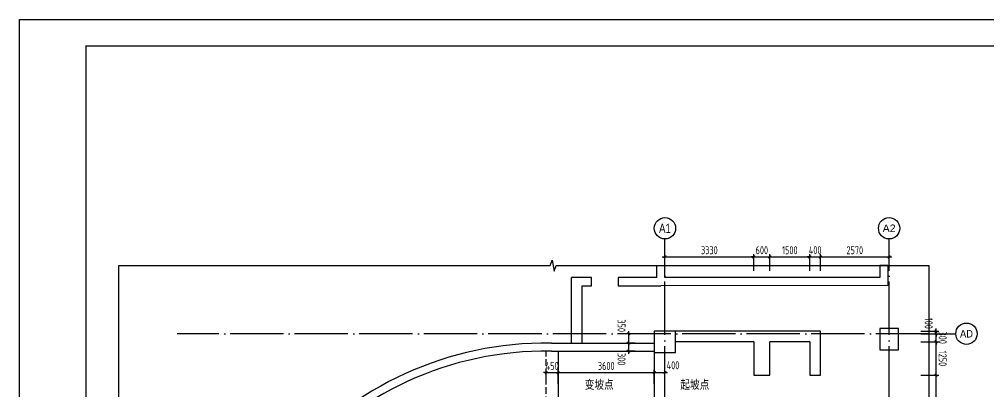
# Model space of a CAD drawing. Extents: x -351812 to 1760238, y -3195696 to 63241.
# Drawn here: x 404799 to 441122, y -1601051 to -1587112 of the extents above; entities that cross this region are included whole.
import ezdxf
from ezdxf.enums import TextEntityAlignment as Align

# ---------------------------------------------------------------- set-up
doc = ezdxf.new("R2010")
doc.units = 0
doc.header["$LTSCALE"] = 1000
doc.header["$MEASUREMENT"] = 0
doc.linetypes.add('DASH', pattern=[0.35, 0.25, -0.1])
doc.linetypes.add('DOTE', pattern=[2.42, 2, -0.2, 0.02, -0.2])
for name, color, linetype in [('01-标注_尺寸', 124, 'Continuous'), ('01-标注_符号', 200, 'Continuous'), ('01-标注_轴线坐标', 132, 'Continuous'), ('02-TEXT_标注', 130, 'Continuous'), ('02-TEXT_轴号', 7, 'Continuous'), ('104-13 B2核心筒$0$A_STR-砼墙', 51, 'Continuous'), ('104-6 B2核心筒$0$A_STR-砼柱', 51, 'Continuous'), ('A-E_楼梯', 171, 'Continuous'), ('A_AXIS-轴线', 1, 'DOTE'), ('A_STR-砼墙', 51, 'Continuous'), ('AXIS_TEXT', 7, 'Continuous'), ('BORDER', 7, 'Continuous')]:
    doc.layers.add(name, color=color, linetype=linetype)
doc.styles.add('_TCH_AXIS', font='')
doc.styles.add('_TCH_DIM', font='ROS1', dxfattribs={"width": 0.8, "bigfont": 'JD'})
doc.styles.add('COMPLEX', font='COMPLEX')
doc.styles.add('TSSD_Dimension', font='tssdeng.shx', dxfattribs={"width": 0.7, "bigfont": 'hztxt.shx'})
doc.styles.get('_TCH_AXIS').set_extended_font_data('FZXiHei I-Z08S')
doc.dimstyles.new('TSSD_100_100', dxfattribs={"dimtxt": 300, "dimasz": 100, "dimexe": 100, "dimexo": 250, "dimgap": 100, "dimtad": 1, "dimdec": 0, "dimzin": 0, "dimdsep": 46, "dimtxsty": 'TSSD_Dimension', "dimblk": 'ARCHTICK', "dimblk1": 'ARCHTICK', "dimblk2": 'ARCHTICK', "dimcen": 0, "dimdle": 100, "dimclrt": 7, "dimadec": 0, "dimazin": 0, "dimtfac": 1, "dimtdec": 0, "dimtix": 1, "dimtmove": 2, "dimatfit": 3, "dimfxl": 1, "dimtolj": 1, "dimtzin": 0, "dimarcsym": 0})

# ---------------------------------------------------------------- blocks, each defined once
blk = doc.blocks.new('_ArchTick')
at = {"color": 0, "linetype": 'ByBlock', "const_width": 0.4}
blk.add_lwpolyline([(-0.5, -0.5), (0.5, 0.5)], dxfattribs=at)
blk = doc.blocks.new('*D377')
at = {"layer": '01-标注_尺寸', "color": 0, "lineweight": -2, "transparency": 16777216}
for p, q in [((427881, -1599234), (427540, -1599234)), ((427640, -1599634), (427640, -1599134)), ((427881, -1599534), (427540, -1599534))]:
    blk.add_line(p, q, dxfattribs=at)
at = {"layer": 'Defpoints', "color": 0, "transparency": 16777216}
for p in [(427640, -1599234), (428131, -1599234), (428131, -1599534)]:
    blk.add_point(p, dxfattribs=at)
at = {"layer": '01-标注_尺寸', "color": 0, "lineweight": -2, "transparency": 16777216, "xscale": 100, "yscale": 100, "zscale": 100}
for p, rotation in [((427640, -1599234), 90.00065823142234), ((427640, -1599534), 270.0006582314223)]:
    blk.add_blockref('_ArchTick', p, dxfattribs=dict(at, rotation=rotation))
at = {"layer": '01-标注_尺寸', "color": 7, "transparency": 16777216, "insert": (427365, -1599836), "char_height": 300, "attachment_point": 5, "rotation": 270.0007, "style": 'TSSD_Dimension'}
blk.add_mtext('\\A1;300', dxfattribs=at)
blk = doc.blocks.new('*D378')
at = {"layer": '01-标注_尺寸', "color": 0, "lineweight": -2, "transparency": 16777216}
for p, q in [((427881, -1598884), (427540, -1598884)), ((427640, -1599334), (427640, -1598784)), ((427881, -1599234), (427540, -1599234))]:
    blk.add_line(p, q, dxfattribs=at)
at = {"layer": 'Defpoints', "color": 0, "transparency": 16777216}
for p in [(427640, -1598884), (428131, -1598884), (428131, -1599234)]:
    blk.add_point(p, dxfattribs=at)
at = {"layer": '01-标注_尺寸', "color": 0, "lineweight": -2, "transparency": 16777216, "xscale": 100, "yscale": 100, "zscale": 100}
for p, rotation in [((427640, -1598884), 90.0006582314225), ((427640, -1599234), 270.0006582314225)]:
    blk.add_blockref('_ArchTick', p, dxfattribs=dict(at, rotation=rotation))
at = {"layer": '01-标注_尺寸', "color": 7, "transparency": 16777216, "insert": (427365, -1598583), "char_height": 300, "attachment_point": 5, "rotation": 270.0007, "style": 'TSSD_Dimension'}
blk.add_mtext('\\A1;350', dxfattribs=at)
blk = doc.blocks.new('*D392')
at = {"layer": '01-标注_尺寸', "color": 0, "lineweight": -2, "transparency": 16777216}
for p, q in [((439151, -1605534), (439151, -1600334)), ((438585, -1600434), (439251, -1600434)), ((438585, -1605434), (439251, -1605434))]:
    blk.add_line(p, q, dxfattribs=at)
at = {"layer": 'Defpoints', "color": 0, "transparency": 16777216}
for p in [(438335, -1600434), (439151, -1600434), (438335, -1605434)]:
    blk.add_point(p, dxfattribs=at)
at = {"layer": '01-标注_尺寸', "color": 0, "lineweight": -2, "transparency": 16777216, "xscale": 100, "yscale": 100, "zscale": 100}
for p, rotation in [((439151, -1600434), 90.00068735806148), ((439151, -1605434), 270.0006873580615)]:
    blk.add_blockref('_ArchTick', p, dxfattribs=dict(at, rotation=rotation))
at = {"layer": '01-标注_尺寸', "color": 7, "transparency": 16777216, "insert": (439401, -1602934), "char_height": 300, "attachment_point": 5, "rotation": 270.0007, "style": 'TSSD_Dimension'}
blk.add_mtext('\\A1;5000', dxfattribs=at)
blk = doc.blocks.new('*D393')
at = {"layer": '01-标注_尺寸', "color": 0, "lineweight": -2, "transparency": 16777216}
for p, q in [((438585, -1599184), (439251, -1599184)), ((439151, -1600534), (439151, -1599084)), ((438585, -1600434), (439251, -1600434))]:
    blk.add_line(p, q, dxfattribs=at)
at = {"layer": 'Defpoints', "color": 0, "transparency": 16777216}
for p in [(438335, -1599184), (439151, -1599184), (438335, -1600434)]:
    blk.add_point(p, dxfattribs=at)
at = {"layer": '01-标注_尺寸', "color": 0, "lineweight": -2, "transparency": 16777216, "xscale": 100, "yscale": 100, "zscale": 100}
for p, rotation in [((439151, -1599184), 90.00068735806006), ((439151, -1600434), 270.0006873580601)]:
    blk.add_blockref('_ArchTick', p, dxfattribs=dict(at, rotation=rotation))
at = {"layer": '01-标注_尺寸', "color": 7, "transparency": 16777216, "insert": (439401, -1599809), "char_height": 300, "attachment_point": 5, "rotation": 270.0007, "style": 'TSSD_Dimension'}
blk.add_mtext('\\A1;1250', dxfattribs=at)
blk = doc.blocks.new('*D394')
at = {"layer": '01-标注_尺寸', "color": 0, "lineweight": -2, "transparency": 16777216}
for p, q in [((438585, -1598884), (439251, -1598884)), ((439151, -1598884), (439151, -1598784)), ((439151, -1599184), (439151, -1598884)), ((438585, -1599184), (439251, -1599184)), ((439151, -1599184), (439151, -1599284))]:
    blk.add_line(p, q, dxfattribs=at)
at = {"layer": 'Defpoints', "color": 0, "transparency": 16777216}
for p in [(438335, -1598884), (439151, -1598884), (438335, -1599184)]:
    blk.add_point(p, dxfattribs=at)
at = {"layer": '01-标注_尺寸', "color": 0, "lineweight": -2, "transparency": 16777216, "xscale": 100, "yscale": 100, "zscale": 100}
for p, rotation in [((439151, -1598884), 270.0006873580661), ((439151, -1599184), 90.00068735806609)]:
    blk.add_blockref('_ArchTick', p, dxfattribs=dict(at, rotation=rotation))
at = {"layer": '01-标注_尺寸', "color": 7, "transparency": 16777216, "insert": (439401, -1599034), "char_height": 300, "attachment_point": 5, "rotation": 270.0007, "style": 'TSSD_Dimension'}
blk.add_mtext('\\A1;300', dxfattribs=at)
blk = doc.blocks.new('*D395')
at = {"layer": '01-标注_尺寸', "color": 0, "lineweight": -2, "transparency": 16777216}
for p, q in [((438585, -1598784), (439251, -1598784)), ((438585, -1598884), (439251, -1598884)), ((439151, -1598784), (439151, -1598684)), ((439151, -1598884), (439151, -1598784)), ((439151, -1598884), (439151, -1598984))]:
    blk.add_line(p, q, dxfattribs=at)
at = {"layer": 'Defpoints', "color": 0, "transparency": 16777216}
for p in [(438335, -1598784), (438335, -1598884), (439151, -1598784)]:
    blk.add_point(p, dxfattribs=at)
at = {"layer": '01-标注_尺寸', "color": 0, "lineweight": -2, "transparency": 16777216, "xscale": 100, "yscale": 100, "zscale": 100}
for p, rotation in [((439151, -1598784), 270.0006873580544), ((439151, -1598884), 90.0006873580544)]:
    blk.add_blockref('_ArchTick', p, dxfattribs=dict(at, rotation=rotation))
at = {"layer": '01-标注_尺寸', "color": 7, "transparency": 16777216, "insert": (438876, -1598494), "char_height": 300, "attachment_point": 5, "rotation": 270.0007, "style": 'TSSD_Dimension'}
blk.add_mtext('\\A1;100', dxfattribs=at)
blk = doc.blocks.new('*D396')
at = {"layer": '01-标注_尺寸', "color": 0, "lineweight": -2, "transparency": 16777216}
for p, q in [((428892, -1596006), (432423, -1596006)), ((428992, -1596530), (428992, -1595906)), ((432323, -1596530), (432323, -1595906))]:
    blk.add_line(p, q, dxfattribs=at)
at = {"layer": 'Defpoints', "color": 0, "transparency": 16777216}
for p in [(432323, -1596006), (428992, -1596780), (432323, -1596780)]:
    blk.add_point(p, dxfattribs=at)
at = {"layer": '01-标注_尺寸', "color": 0, "lineweight": -2, "transparency": 16777216, "xscale": 100, "yscale": 100, "zscale": 100}
for p, rotation in [((428992, -1596006), 180.0006734756795), ((432323, -1596006), 0.0006734756795492058)]:
    blk.add_blockref('_ArchTick', p, dxfattribs=dict(at, rotation=rotation))
at = {"layer": '01-标注_尺寸', "color": 7, "transparency": 16777216, "insert": (430657, -1595756), "char_height": 300, "attachment_point": 5, "rotation": 0.0007, "style": 'TSSD_Dimension'}
blk.add_mtext('\\A1;3330', dxfattribs=at)
blk = doc.blocks.new('*D397')
at = {"layer": '01-标注_尺寸', "color": 0, "lineweight": -2, "transparency": 16777216}
for p, q in [((432323, -1596006), (432223, -1596006)), ((432323, -1596530), (432323, -1595906)), ((432323, -1596006), (432923, -1596006)), ((432923, -1596530), (432923, -1595906)), ((432923, -1596006), (433023, -1596006))]:
    blk.add_line(p, q, dxfattribs=at)
at = {"layer": 'Defpoints', "color": 0, "transparency": 16777216}
for p in [(432923, -1596006), (432323, -1596780), (432923, -1596780)]:
    blk.add_point(p, dxfattribs=at)
at = {"layer": '01-标注_尺寸', "color": 0, "lineweight": -2, "transparency": 16777216, "xscale": 100, "yscale": 100, "zscale": 100}
for p, rotation in [((432323, -1596006), 0.0006734756841808576), ((432923, -1596006), 180.0006734756842)]:
    blk.add_blockref('_ArchTick', p, dxfattribs=dict(at, rotation=rotation))
at = {"layer": '01-标注_尺寸', "color": 7, "transparency": 16777216, "insert": (432623, -1595756), "char_height": 300, "attachment_point": 5, "rotation": 0.0007, "style": 'TSSD_Dimension'}
blk.add_mtext('\\A1;600', dxfattribs=at)
blk = doc.blocks.new('*D398')
at = {"layer": '01-标注_尺寸', "color": 0, "lineweight": -2, "transparency": 16777216}
for p, q in [((432823, -1596006), (434522, -1596006)), ((432923, -1596530), (432923, -1595906)), ((434422, -1596530), (434422, -1595906))]:
    blk.add_line(p, q, dxfattribs=at)
at = {"layer": 'Defpoints', "color": 0, "transparency": 16777216}
for p in [(434422, -1596006), (432923, -1596780), (434422, -1596780)]:
    blk.add_point(p, dxfattribs=at)
at = {"layer": '01-标注_尺寸', "color": 0, "lineweight": -2, "transparency": 16777216, "xscale": 100, "yscale": 100, "zscale": 100}
for p, rotation in [((432923, -1596006), 180.0006734756762), ((434422, -1596006), 0.0006734756761650957)]:
    blk.add_blockref('_ArchTick', p, dxfattribs=dict(at, rotation=rotation))
at = {"layer": '01-标注_尺寸', "color": 7, "transparency": 16777216, "insert": (433672, -1595756), "char_height": 300, "attachment_point": 5, "rotation": 0.0007, "style": 'TSSD_Dimension'}
blk.add_mtext('\\A1;1500', dxfattribs=at)
blk = doc.blocks.new('*D399')
at = {"layer": '01-标注_尺寸', "color": 0, "lineweight": -2, "transparency": 16777216}
for p, q in [((434422, -1596006), (434322, -1596006)), ((434422, -1596530), (434422, -1595906)), ((434422, -1596006), (434822, -1596006)), ((434822, -1596530), (434822, -1595906)), ((434822, -1596006), (434922, -1596006))]:
    blk.add_line(p, q, dxfattribs=at)
at = {"layer": 'Defpoints', "color": 0, "transparency": 16777216}
for p in [(434822, -1596006), (434422, -1596780), (434822, -1596780)]:
    blk.add_point(p, dxfattribs=at)
at = {"layer": '01-标注_尺寸', "color": 0, "lineweight": -2, "transparency": 16777216, "xscale": 100, "yscale": 100, "zscale": 100}
for p, rotation in [((434422, -1596006), 0.0006734756953719057), ((434822, -1596006), 180.0006734756954)]:
    blk.add_blockref('_ArchTick', p, dxfattribs=dict(at, rotation=rotation))
at = {"layer": '01-标注_尺寸', "color": 7, "transparency": 16777216, "insert": (434622, -1595756), "char_height": 300, "attachment_point": 5, "rotation": 0.0007, "style": 'TSSD_Dimension'}
blk.add_mtext('\\A1;400', dxfattribs=at)
blk = doc.blocks.new('*D400')
at = {"layer": '01-标注_尺寸', "color": 0, "lineweight": -2, "transparency": 16777216}
for p, q in [((434722, -1596006), (437493, -1596006)), ((434822, -1596530), (434822, -1595906)), ((437393, -1596530), (437393, -1595906))]:
    blk.add_line(p, q, dxfattribs=at)
at = {"layer": 'Defpoints', "color": 0, "transparency": 16777216}
for p in [(437393, -1596006), (434822, -1596780), (437393, -1596780)]:
    blk.add_point(p, dxfattribs=at)
at = {"layer": '01-标注_尺寸', "color": 0, "lineweight": -2, "transparency": 16777216, "xscale": 100, "yscale": 100, "zscale": 100}
for p, rotation in [((434822, -1596006), 180.000673475679), ((437393, -1596006), 0.0006734756789639838)]:
    blk.add_blockref('_ArchTick', p, dxfattribs=dict(at, rotation=rotation))
at = {"layer": '01-标注_尺寸', "color": 7, "transparency": 16777216, "insert": (436107, -1595756), "char_height": 300, "attachment_point": 5, "rotation": 0.0007, "style": 'TSSD_Dimension'}
blk.add_mtext('\\A1;2570', dxfattribs=at)
blk = doc.blocks.new('*D401')
at = {"layer": '01-标注_尺寸', "color": 0, "lineweight": -2, "transparency": 16777216}
for p, q in [((424542, -1600339), (424442, -1600339)), ((424542, -1600764), (424542, -1600239)), ((424542, -1600339), (424992, -1600339)), ((424992, -1600764), (424992, -1600239)), ((424992, -1600339), (425092, -1600339))]:
    blk.add_line(p, q, dxfattribs=at)
at = {"layer": 'Defpoints', "color": 0, "transparency": 16777216}
for p in [(424992, -1600339), (424542, -1601014), (424992, -1601014)]:
    blk.add_point(p, dxfattribs=at)
at = {"layer": '01-标注_尺寸', "color": 0, "lineweight": -2, "transparency": 16777216, "xscale": 100, "yscale": 100, "zscale": 100}
for p, rotation in [((424542, -1600339), 0.0006596011298753978), ((424992, -1600339), 180.0006596011299)]:
    blk.add_blockref('_ArchTick', p, dxfattribs=dict(at, rotation=rotation))
at = {"layer": '01-标注_尺寸', "color": 7, "transparency": 16777216, "insert": (424767, -1600089), "char_height": 300, "attachment_point": 5, "rotation": 0.0007, "style": 'TSSD_Dimension'}
blk.add_mtext('\\A1;450', dxfattribs=at)
blk = doc.blocks.new('*D402')
at = {"layer": '01-标注_尺寸', "color": 0, "lineweight": -2, "transparency": 16777216}
for p, q in [((424892, -1600339), (428692, -1600339)), ((424992, -1600764), (424992, -1600239)), ((428592, -1600764), (428592, -1600239))]:
    blk.add_line(p, q, dxfattribs=at)
at = {"layer": 'Defpoints', "color": 0, "transparency": 16777216}
for p in [(428592, -1600339), (424992, -1601014), (428592, -1601014)]:
    blk.add_point(p, dxfattribs=at)
at = {"layer": '01-标注_尺寸', "color": 0, "lineweight": -2, "transparency": 16777216, "xscale": 100, "yscale": 100, "zscale": 100}
for p, rotation in [((424992, -1600339), 180.0006596011248), ((428592, -1600339), 0.0006596011247688189)]:
    blk.add_blockref('_ArchTick', p, dxfattribs=dict(at, rotation=rotation))
at = {"layer": '01-标注_尺寸', "color": 7, "transparency": 16777216, "insert": (426792, -1600089), "char_height": 300, "attachment_point": 5, "rotation": 0.0007, "style": 'TSSD_Dimension'}
blk.add_mtext('\\A1;3600', dxfattribs=at)
blk = doc.blocks.new('*D403')
at = {"layer": '01-标注_尺寸', "color": 0, "lineweight": -2, "transparency": 16777216}
for p, q in [((428492, -1600339), (429093, -1600339)), ((428592, -1600764), (428592, -1600239)), ((428993, -1600764), (428993, -1600239))]:
    blk.add_line(p, q, dxfattribs=at)
at = {"layer": 'Defpoints', "color": 0, "transparency": 16777216}
for p in [(428993, -1600339), (428592, -1601014), (428993, -1601014)]:
    blk.add_point(p, dxfattribs=at)
at = {"layer": '01-标注_尺寸', "color": 0, "lineweight": -2, "transparency": 16777216, "xscale": 100, "yscale": 100, "zscale": 100}
for p, rotation in [((428592, -1600339), 180.0006596011094), ((428993, -1600339), 0.0006596011094131009)]:
    blk.add_blockref('_ArchTick', p, dxfattribs=dict(at, rotation=rotation))
at = {"layer": '01-标注_尺寸', "color": 7, "transparency": 16777216, "insert": (429294, -1600064), "char_height": 300, "attachment_point": 5, "rotation": 0.0007, "style": 'TSSD_Dimension'}
blk.add_mtext('\\A1;400', dxfattribs=at)
blk = doc.blocks.new('_FZHK')
blk.add_lwpolyline([(-0.5, -0.5), (0.5, -0.5), (0.5, 0.5), (-0.5, 0.5)], close=True)
blk = doc.blocks.new('_AXISO')
blk.add_circle((0, 0), 0.5)
at = {"layer": 'AXIS_TEXT', "style": 'COMPLEX', "width": 1.041667}
blk.add_attdef('A', text='', height=0.56, dxfattribs=at).set_placement((-0.25, -0.28), (0.25, -0.28), align=Align.FIT)

msp = doc.modelspace()

# ---------------------------------------------------------------- linework, layer by layer
at = {"layer": '01-标注_符号'}
for points in [[(438892.834, -1627969.206), (424912.561, -1627969.201), (424836.127, -1628179.201), (424762.07, -1627759.201), (424687.561, -1627969.201), (408529.787, -1627969.195), (408529.793, -1612264.229), (408319.793, -1612187.795), (408739.793, -1612113.738), (408529.793, -1612039.229), (408529.799, -1596334.261), (424687.377, -1596334.267), (424761.886, -1596124.267), (424835.943, -1596544.267), (424912.377, -1596334.267), (438892.845, -1596334.272)], [(438892.834, -1627969.29), (438892.84, -1612264.281), (438682.84, -1612187.847), (439102.84, -1612113.79), (438892.84, -1612039.281), (438892.845, -1596334.272)]]:
    msp.add_lwpolyline(points, dxfattribs=at)
at = {"layer": '01-标注_轴线坐标'}
for p, q in [((428992.576, -1596334.271), (428993.294, -1595334.272)), ((437392.563, -1596334.271), (437393.28, -1595334.271)), ((438892.844, -1598884.146), (439892.844, -1598884.146))]:
    msp.add_line(p, q, dxfattribs=at)
at = {"layer": '104-13 B2核心筒$0$A_STR-砼墙'}
for p, q in [((424741.059, -1599234.157), (424341.056, -1599234.162)), ((424741.059, -1599234.157), (428592.29, -1599234.113)), ((424738.696, -1599534.157), (424343.427, -1599534.162)), ((424738.696, -1599534.157), (428592.294, -1599534.113))]:
    msp.add_line(p, q, dxfattribs=at)
for radius, start, end in [(12750, 90.8994589, 191.2669771), (12450, 90.9102236, 191.8691533)]:
    msp.add_arc((424541.204, -1611982.591), radius, start, end, dxfattribs=at)
at = {"layer": 'A-E_楼梯', "linetype": 'DASH'}
msp.add_line((424541.329, -1604632.599), (424541.061, -1599534.159), dxfattribs=at)
at = {"layer": 'A-E_楼梯'}
for p, q in [((424992.438, -1599534.154), (424992.499, -1604646.467)), ((428592.439, -1599584.043), (428592.513, -1605849.956))]:
    msp.add_line(p, q, dxfattribs=at)
at = {"layer": 'A_AXIS-轴线', "linetype": 'DOTE'}
for p, q in [((428992.927, -1627969.203), (428992.563, -1596334.268)), ((437392.927, -1627969.206), (437392.563, -1596334.271)), ((438892.844, -1598884.146), (410707.298, -1598884.47))]:
    msp.add_line(p, q, dxfattribs=at)
at = {"layer": 'A_STR-砼墙'}
for p, q in [((428692.57, -1596334.27), (428992.57, -1596334.266)), ((428692.576, -1596783.644), (428692.57, -1596334.27)), ((428992.576, -1596783.641), (428992.57, -1596334.266)), ((437342.521, -1596334.267), (437042.521, -1596334.271)), ((437042.521, -1596334.271), (437042.526, -1596783.544)), ((437342.521, -1596334.267), (437342.53, -1597083.54)), ((426242.574, -1596783.674), (425492.571, -1596783.683)), ((425492.6, -1599234.148), (425492.571, -1596783.683)), ((425892.575, -1597083.678), (426242.578, -1597083.674)), ((425892.6, -1599234.144), (425892.575, -1597083.678)), ((426242.578, -1597083.674), (426242.574, -1596783.674)), ((428692.576, -1596783.644), (427242.574, -1596783.662)), ((427242.574, -1596783.662), (427242.578, -1597083.662)), ((427242.578, -1597083.662), (428842.579, -1597083.642)), ((437342.53, -1597083.54), (428842.579, -1597083.642)), ((437042.526, -1596783.544), (428992.576, -1596783.641)), ((432772.627, -1598784.046), (429392.441, -1598784.046)), ((429392.441, -1599184.046), (429392.441, -1598784.046)), ((434822.331, -1598784.022), (432772.624, -1598784.046)), ((434822.35, -1600434.396), (434822.331, -1598784.022)), ((425492.6, -1599234.148), (425892.6, -1599234.144)), ((432322.622, -1599184.046), (429392.441, -1599184.046)), ((432322.622, -1599184.046), (432322.637, -1600434.429)), ((434422.335, -1599184.026), (432922.622, -1599184.044)), ((432922.637, -1600434.422), (432922.622, -1599184.044)), ((434422.335, -1599184.026), (434422.35, -1600434.401)), ((432322.637, -1600434.429), (432922.637, -1600434.422)), ((434422.35, -1600434.401), (434822.35, -1600434.396))]:
    msp.add_line(p, q, dxfattribs=at)
at = {"layer": 'BORDER'}
msp.add_lwpolyline([(404799.086, -1646511.904), (404799.086, -1587111.904), (488899.086, -1587111.904), (488899.086, -1646511.904)], close=True, dxfattribs=at)
at = {"layer": 'BORDER', "const_width": 50}
msp.add_lwpolyline([(407299.086, -1645511.904), (407299.086, -1588111.904), (487899.086, -1588111.904), (487899.086, -1645511.904)], close=True, dxfattribs=at)

# ---------------------------------------------------------------- block references
at = {"layer": '01-标注_轴线坐标'}
ref = msp.add_blockref('_AXISO', (428993.581, -1594934.272), dxfattribs=dict(at, xscale=800, yscale=800, zscale=800))
ref.add_attrib('A', 'A1', dxfattribs={"layer": '02-TEXT_轴号', "height": 343.8067, "style": '_TCH_AXIS'}).set_placement((428772.563, -1595106.175), (429214.6, -1595106.175), align=Align.FIT)
ref = msp.add_blockref('_AXISO', (437393.568, -1594934.272), dxfattribs=dict(at, xscale=800, yscale=800, zscale=800))
ref.add_attrib('A', 'A2', dxfattribs={"layer": '02-TEXT_轴号', "height": 282.1678, "style": '_TCH_AXIS'}).set_placement((437151.709, -1595075.355), (437635.426, -1595075.355), align=Align.FIT)
ref = msp.add_blockref('_AXISO', (440292.844, -1598884.146), dxfattribs=dict(at, xscale=800, yscale=800, zscale=800))
ref.add_attrib('A', 'AD', dxfattribs={"layer": '02-TEXT_轴号', "height": 282.1678, "style": '_TCH_AXIS'}).set_placement((440050.986, -1599025.23), (440534.703, -1599025.23), align=Align.FIT)
at = {"layer": '104-6 B2核心筒$0$A_STR-砼柱'}
for p, xscale, yscale, zscale, rotation in [((428992.289, -1599184.109), 799.9999999999542, 800, 799.9999999999542, 270.0007072946116), ((437392.288, -1599083.94), 800.1297752109464, 700, 699.9999999999018, 270.0007072947092)]:
    msp.add_blockref('_FZHK', p, dxfattribs=dict(at, xscale=xscale, yscale=yscale, zscale=zscale, rotation=rotation))

# ---------------------------------------------------------------- texts
at = {"layer": '02-TEXT_标注', "style": '_TCH_DIM', "width": 0.8}
for s, p in [('变坡点', (425986.977, -1600982.789)), ('起坡点', (429569.613, -1600982.789))]:
    msp.add_text(s, height=347.2868, dxfattribs=at).set_placement(p)

# ---------------------------------------------------------------- dimensions: what is measured, and where the dimension line sits
at = {"layer": '01-标注_尺寸'}
for p1, p2, distance, picture, middle in [((428992.29, -1596779.635), (432322.622, -1596779.596), 773.275, '*D396', (430657.444, -1595756.34)), ((432322.622, -1596779.596), (432922.622, -1596779.589), 773.275, '*D397', (432622.61, -1595756.317)), ((432922.622, -1596779.589), (434422.335, -1596779.571), 773.275, '*D398', (433672.467, -1595756.305)), ((434422.335, -1596779.571), (434822.335, -1596779.566), 773.275, '*D399', (434622.323, -1595756.294)), ((434822.335, -1596779.566), (437392.595, -1596779.536), 773.275, '*D400', (436107.453, -1595756.276)), ((438334.685, -1599184.026), (438334.682, -1598884.198), -816.409, '*D394', (439401.092, -1599034.099)), ((438334.7, -1600434.401), (438334.685, -1599184.026), -816.409, '*D393', (439401.101, -1599809.201)), ((424542.135, -1601013.984), (424992.461, -1601013.979), 675.372, '*D401', (424767.287, -1600088.609)), ((424992.461, -1601013.979), (428592.461, -1601013.937), 675.372, '*D402', (426792.45, -1600088.586)), ((438334.76, -1605434.401), (438334.7, -1600434.401), -816.409, '*D392', (439401.139, -1602934.388))]:
    dim = msp.add_aligned_dim(p1=p1, p2=p2, distance=distance, dimstyle='TSSD_100_100', dxfattribs=at)
    dim.commit()
    dim.dimension.update_dxf_attribs({"geometry": picture, "text_midpoint": middle})
for base, p1, p2, angle, picture, middle in [((439151.089, -1598784.017), (438334.682, -1598884.198), (438334.681, -1598784.026), 90.0006874, '*D395', (438876.086, -1598493.62)), ((427640.1, -1598884.275), (428131.022, -1599234.118), (428131.018, -1598884.27), 90.0006582, '*D378', (427365.097, -1598582.678)), ((427640.104, -1599234.124), (428131.026, -1599534.118), (428131.022, -1599234.118), 90.0006582, '*D377', (427365.111, -1599835.727)), ((428992.614, -1600338.56), (428592.461, -1601013.937), (428992.622, -1601013.933), 0.0006596, '*D403', (429294.211, -1600063.557))]:
    dim = msp.add_linear_dim(base=base, p1=p1, p2=p2, angle=angle, dimstyle='TSSD_100_100', dxfattribs=at)
    dim.commit()
    dim.dimension.update_dxf_attribs({"geometry": picture, "text_midpoint": middle, "dimtype": 161})

doc.saveas('drawing.dxf')
